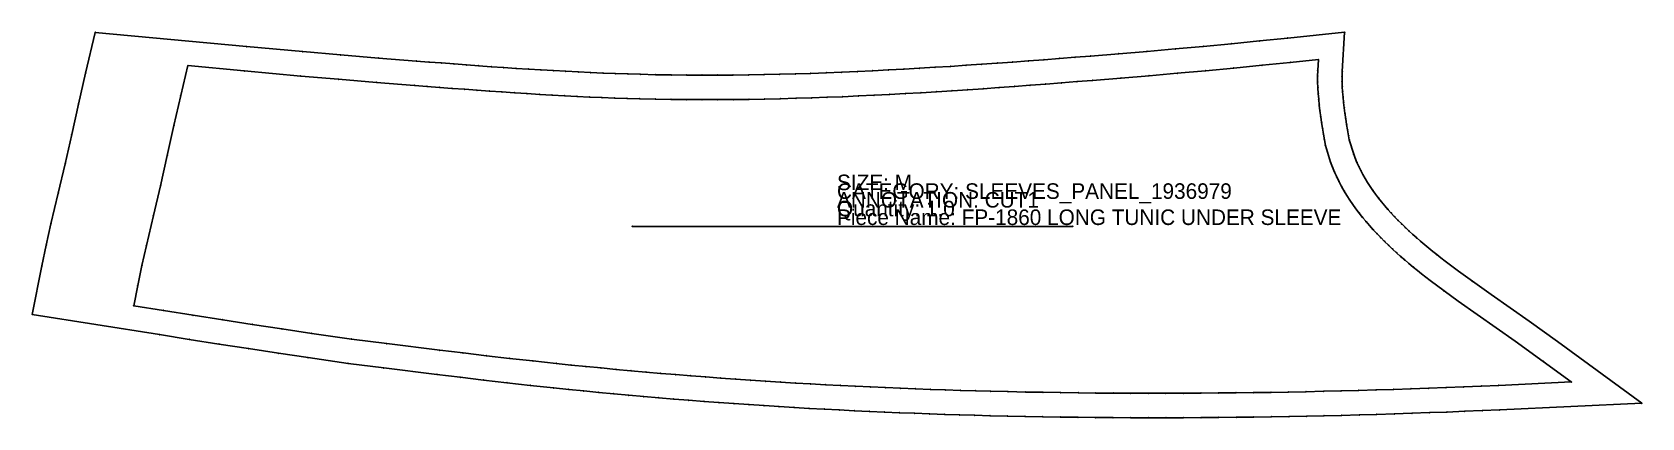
# Model space of a CAD drawing. Extents: x 0 to 247, y -83 to 1.
# Drawn here: x 221.26 to 247.17, y -83.49 to -77.29 of the extents above.
import ezdxf

# ---------------------------------------------------------------- set-up
doc = ezdxf.new("R2010")
doc.units = 0

# ---------------------------------------------------------------- blocks, each defined once
blk = doc.blocks.new('FP-1860 LONG TUNIC UNDER SLEEVE_M')
at = {"layer": '1'}
for points in [[(221.2616, -81.8277), (221.4189, -81.0492), (221.4888, -80.7136), (221.5643, -80.3706), (221.6814, -79.8767), (221.7939, -79.4055), (221.8979, -78.9369), (222.0052, -78.4466), (222.1203, -77.949), (222.2774, -77.2945)], [(222.2774, -77.2945), (224.7118, -77.5217), (225.6177, -77.6035), (226.2269, -77.6558), (226.8365, -77.7061), (227.4471, -77.7547), (227.6476, -77.7704), (227.8486, -77.786), (228.0491, -77.8012), (228.2499, -77.8163), (228.4503, -77.8309), (228.6504, -77.8453), (228.8506, -77.8591), (229.0509, -77.8724), (229.251, -77.8853), (229.4511, -77.8975), (229.6511, -77.9091), (229.8509, -77.92), (230.0509, -77.9302), (230.2507, -77.9396), (230.4503, -77.9481), (230.65, -77.9557), (230.8497, -77.9625), (231.049, -77.9682), (231.2983, -77.9739), (231.5474, -77.978), (231.7967, -77.9807), (232.0459, -77.9819), (232.2952, -77.9816), (232.5447, -77.98), (232.7943, -77.977), (233.0438, -77.9729), (233.2935, -77.9674), (233.5432, -77.9608), (233.793, -77.953), (234.0427, -77.9442), (234.2927, -77.9342), (234.5427, -77.9234), (234.7927, -77.9116), (235.0429, -77.8988), (235.293, -77.8853), (235.5432, -77.8709), (235.7935, -77.8558), (236.0437, -77.84), (236.2945, -77.8234), (236.5445, -77.8064), (236.795, -77.7888), (237.0458, -77.7706), (237.2963, -77.752), (237.5469, -77.733), (237.7974, -77.7136), (238.0481, -77.6939), (238.2988, -77.6739), (238.7528, -77.6371), (239.2065, -77.5992), (239.6597, -77.5599), (240.1126, -77.5189), (240.5655, -77.4758), (241.0185, -77.4311), (241.472, -77.3853), (242.387, -77.2918)], [(242.387, -77.2918), (242.3486, -77.9213), (242.3467, -78.0017), (242.3471, -78.0835), (242.3498, -78.1661), (242.3548, -78.2497), (242.3617, -78.3344), (242.3704, -78.4199), (242.3809, -78.5066), (242.3927, -78.5942), (242.4058, -78.6826), (242.42, -78.7723), (242.435, -78.863), (242.4505, -78.9545), (242.4621, -79.0213), (242.4621, -79.0213), (242.5349, -79.2544), (242.5587, -79.3179), (242.5864, -79.3847), (242.6162, -79.4505), (242.6485, -79.5161), (242.6828, -79.581), (242.7193, -79.645), (242.7582, -79.709), (242.7991, -79.7723), (242.8418, -79.8348), (242.8866, -79.897), (242.9332, -79.9586), (242.9819, -80.0198), (243.0321, -80.0804), (243.0838, -80.14), (243.1375, -80.1996), (243.1925, -80.2584), (243.2488, -80.3166), (243.3066, -80.3742), (243.3655, -80.4313), (243.4258, -80.4879), (243.4871, -80.5439), (243.5492, -80.5992), (243.6122, -80.6539), (243.676, -80.708), (243.7407, -80.7616), (243.8059, -80.8147), (243.8714, -80.867), (243.9376, -80.9189), (244.0031, -80.9695), (244.2225, -81.1344), (244.4433, -81.2944), (244.7447, -81.5068), (245.0505, -81.7199), (245.3585, -81.9364), (245.8149, -82.2656), (247.171, -83.2549)], [(247.171, -83.2549), (244.8852, -83.3618), (244.6025, -83.3739), (244.3194, -83.3856), (244.037, -83.3966), (243.7538, -83.4071), (243.4713, -83.417), (243.1882, -83.4263), (242.9053, -83.435), (242.6228, -83.443), (242.3396, -83.4506), (242.0567, -83.4574), (241.7738, -83.4636), (241.4908, -83.4691), (241.2079, -83.474), (240.9249, -83.4783), (240.6419, -83.4819), (240.3588, -83.4847), (240.0758, -83.4869), (239.7927, -83.4884), (239.5096, -83.4892), (239.2264, -83.4892), (238.9434, -83.4885), (238.6603, -83.4871), (238.377, -83.485), (238.0938, -83.4821), (237.8106, -83.4783), (237.5273, -83.4739), (237.244, -83.4687), (236.9607, -83.4627), (236.6774, -83.4559), (236.4348, -83.4493), (236.1922, -83.4423), (235.9497, -83.4346), (235.7071, -83.4263), (235.4646, -83.4174), (235.2221, -83.408), (234.9797, -83.3978), (234.7372, -83.3871), (234.4949, -83.3756), (234.2526, -83.3636), (234.0103, -83.3509), (233.768, -83.3377), (233.5258, -83.3237), (233.2836, -83.3091), (233.0414, -83.2939), (232.7993, -83.2779), (232.5573, -83.2613), (232.3151, -83.244), (232.0732, -83.2261), (231.8313, -83.2075), (231.5893, -83.1882), (231.3474, -83.1682), (231.1056, -83.1475), (230.8637, -83.1261), (230.6219, -83.104), (230.3803, -83.0811), (230.1387, -83.0576), (229.8971, -83.0334), (229.6554, -83.0083), (229.2788, -82.968), (228.9025, -82.9261), (228.5267, -82.8828), (228.1512, -82.8386), (227.7757, -82.7935), (226.9196, -82.688), (226.3459, -82.6153), (225.703, -82.5221), (225.2237, -82.4508), (224.7452, -82.3779), (224.267, -82.3039), (223.7896, -82.2289), (223.312, -82.1533), (221.2616, -81.8277)]]:
    blk.add_lwpolyline(points, dxfattribs=at)
at = {"layer": '14'}
for points in [[(222.8963, -81.6887), (222.9616, -81.3657), (223.0287, -81.0433), (223.0995, -80.7216), (223.2137, -80.2402), (223.3286, -79.7589), (223.4358, -79.2758), (223.5416, -78.7924), (223.6531, -78.3102), (223.7686, -77.8291)], [(223.7686, -77.8291), (224.6758, -77.9138), (225.5832, -77.9957), (226.1939, -78.0481), (226.8046, -78.0985), (227.4158, -78.1472), (227.6169, -78.1629), (227.8181, -78.1785), (228.0192, -78.1938), (228.2204, -78.2089), (228.4216, -78.2236), (228.6227, -78.238), (228.8239, -78.2519), (229.0252, -78.2653), (229.2264, -78.2782), (229.4276, -78.2905), (229.6289, -78.3022), (229.8302, -78.3132), (230.0316, -78.3234), (230.233, -78.3329), (230.4344, -78.3415), (230.6358, -78.3492), (230.8374, -78.356), (231.0389, -78.3618), (231.2905, -78.3675), (231.542, -78.3717), (231.7936, -78.3744), (232.0452, -78.3756), (232.2967, -78.3753), (232.5483, -78.3737), (232.7999, -78.3707), (233.0514, -78.3665), (233.303, -78.361), (233.5545, -78.3543), (233.806, -78.3465), (234.0575, -78.3376), (234.309, -78.3276), (234.5605, -78.3167), (234.812, -78.3048), (235.0635, -78.292), (235.3149, -78.2784), (235.5663, -78.2639), (235.8177, -78.2488), (236.0691, -78.2329), (236.3204, -78.2163), (236.5717, -78.1992), (236.823, -78.1815), (237.0742, -78.1633), (237.3255, -78.1446), (237.5766, -78.1256), (237.8278, -78.1061), (238.0789, -78.0864), (238.33, -78.0664), (238.7851, -78.0295), (239.2399, -77.9915), (239.6944, -77.9521), (240.149, -77.9109), (240.6034, -77.8677), (241.0576, -77.8229), (241.5116, -77.777), (241.9658, -77.7306)], [(241.9658, -77.7306), (241.9552, -77.9045), (241.9529, -77.9979), (241.9534, -78.0911), (241.9565, -78.1843), (241.962, -78.2774), (241.9696, -78.3704), (241.9791, -78.4635), (241.9903, -78.5564), (242.0028, -78.6494), (242.0166, -78.7423), (242.0313, -78.8352), (242.0467, -78.9282), (242.0625, -79.0211), (242.0786, -79.114), (242.0786, -79.114), (242.1624, -79.3823), (242.1924, -79.4623), (242.225, -79.5411), (242.2601, -79.6187), (242.2978, -79.6952), (242.3377, -79.7706), (242.38, -79.8448), (242.4245, -79.918), (242.471, -79.9901), (242.5195, -80.0611), (242.57, -80.1311), (242.6222, -80.2), (242.6762, -80.2679), (242.7317, -80.3349), (242.7888, -80.4008), (242.8474, -80.4658), (242.9072, -80.5298), (242.9683, -80.5929), (243.0306, -80.6551), (243.0939, -80.7163), (243.1582, -80.7767), (243.2233, -80.8362), (243.2892, -80.8949), (243.3558, -80.9527), (243.423, -81.0097), (243.4907, -81.0658), (243.5587, -81.1212), (243.6271, -81.1758), (243.6957, -81.2296), (243.7644, -81.2827), (243.9887, -81.4512), (244.2144, -81.6147), (244.5187, -81.8292), (244.8247, -82.0425), (245.1301, -82.2571), (245.5837, -82.5843), (246.0355, -82.9139)], [(246.0355, -82.9139), (244.8675, -82.9685), (244.5856, -82.9806), (244.3036, -82.9922), (244.0216, -83.0032), (243.7396, -83.0137), (243.4576, -83.0235), (243.1756, -83.0328), (242.8936, -83.0415), (242.6116, -83.0495), (242.3296, -83.057), (242.0476, -83.0638), (241.7656, -83.07), (241.4835, -83.0755), (241.2015, -83.0804), (240.9194, -83.0846), (240.6374, -83.0882), (240.3553, -83.091), (240.0732, -83.0932), (239.7911, -83.0947), (239.509, -83.0955), (239.2269, -83.0955), (238.9448, -83.0948), (238.6627, -83.0934), (238.3805, -83.0913), (238.0984, -83.0884), (237.8162, -83.0847), (237.534, -83.0803), (237.2518, -83.0751), (236.9696, -83.0691), (236.6874, -83.0623), (236.4458, -83.0558), (236.2041, -83.0488), (235.9626, -83.0411), (235.721, -83.0329), (235.4795, -83.024), (235.238, -83.0146), (234.9966, -83.0045), (234.7552, -82.9938), (234.5139, -82.9824), (234.2726, -82.9704), (234.0313, -82.9578), (233.7901, -82.9446), (233.5489, -82.9307), (233.3078, -82.9162), (233.0667, -82.901), (232.8257, -82.8851), (232.5847, -82.8686), (232.3437, -82.8514), (232.1028, -82.8335), (231.862, -82.815), (231.6211, -82.7958), (231.3804, -82.7759), (231.1397, -82.7553), (230.899, -82.734), (230.6584, -82.712), (230.4179, -82.6892), (230.1774, -82.6658), (229.937, -82.6417), (229.6966, -82.6168), (229.3215, -82.5766), (228.9467, -82.5349), (228.5722, -82.4918), (228.1977, -82.4477), (227.8232, -82.4027), (226.9684, -82.2973), (226.3988, -82.2252), (225.7602, -82.1326), (225.2823, -82.0615), (224.8049, -81.9888), (224.3276, -81.9149), (223.8506, -81.84), (223.3735, -81.7645), (222.8963, -81.6887)]]:
    blk.add_lwpolyline(points, dxfattribs=at)
at = {"layer": '2'}
for p in [(222.2774, -77.2945), (222.2774, -77.2945), (242.387, -77.2918), (242.387, -77.2918), (223.7686, -77.8291), (223.7686, -77.8291), (241.9658, -77.7306), (241.9658, -77.7306), (242.4621, -79.0213), (242.4621, -79.0213), (242.0786, -79.114), (242.0786, -79.114), (230.9226, -80.4131), (238.0092, -80.4131), (221.2616, -81.8277), (221.2616, -81.8277), (222.8963, -81.6887), (222.8963, -81.6887), (226.3988, -82.2252), (226.3459, -82.6153), (246.0355, -82.9139), (246.0355, -82.9139), (247.171, -83.2549), (247.171, -83.2549)]:
    blk.add_point(p, dxfattribs=at)
at = {"layer": '3'}
for p in [(241.0185, -77.4311), (241.472, -77.3853), (224.7118, -77.5217), (225.6177, -77.6035), (226.2269, -77.6558), (226.8365, -77.7061), (237.7974, -77.7136), (238.0481, -77.6939), (238.2988, -77.6739), (238.7528, -77.6371), (239.2065, -77.5992), (239.6597, -77.5599), (240.1126, -77.5189), (240.5655, -77.4758), (222.1203, -77.949), (224.6758, -77.9138), (227.4471, -77.7547), (227.6476, -77.7704), (227.8486, -77.786), (228.0491, -77.8012), (228.2499, -77.8163), (228.4503, -77.8309), (228.6504, -77.8453), (228.8506, -77.8591), (229.0509, -77.8724), (229.251, -77.8853), (229.4511, -77.8975), (229.6511, -77.9091), (229.8509, -77.92), (230.0509, -77.9302), (230.2507, -77.9396), (230.4503, -77.9481), (230.65, -77.9557), (230.8497, -77.9625), (231.049, -77.9682), (231.2983, -77.9739), (231.5474, -77.978), (231.7967, -77.9807), (232.0459, -77.9819), (232.2952, -77.9816), (232.5447, -77.98), (232.7943, -77.977), (233.0438, -77.9729), (233.2935, -77.9674), (233.5432, -77.9608), (233.793, -77.953), (234.0427, -77.9442), (234.2927, -77.9342), (234.5427, -77.9234), (234.7927, -77.9116), (235.0429, -77.8988), (235.293, -77.8853), (235.5432, -77.8709), (235.7935, -77.8558), (236.0437, -77.84), (236.2945, -77.8234), (236.5445, -77.8064), (236.795, -77.7888), (237.0458, -77.7706), (237.2963, -77.752), (237.5469, -77.733), (239.6944, -77.9521), (240.149, -77.9109), (240.6034, -77.8677), (241.0576, -77.8229), (241.5116, -77.777), (241.9552, -77.9045), (242.3486, -77.9213), (225.5832, -77.9957), (226.1939, -78.0481), (226.8046, -78.0985), (227.4158, -78.1472), (227.6169, -78.1629), (227.8181, -78.1785), (228.0192, -78.1938), (228.2204, -78.2089), (228.4216, -78.2236), (228.6227, -78.238), (236.0691, -78.2329), (236.3204, -78.2163), (236.5717, -78.1992), (236.823, -78.1815), (237.0742, -78.1633), (237.3255, -78.1446), (237.5766, -78.1256), (237.8278, -78.1061), (238.0789, -78.0864), (238.33, -78.0664), (238.7851, -78.0295), (239.2399, -77.9915), (241.9529, -77.9979), (241.9534, -78.0911), (241.9565, -78.1843), (242.3467, -78.0017), (242.3471, -78.0835), (242.3498, -78.1661), (222.0052, -78.4466), (223.6531, -78.3102), (228.8239, -78.2519), (229.0252, -78.2653), (229.2264, -78.2782), (229.4276, -78.2905), (229.6289, -78.3022), (229.8302, -78.3132), (230.0316, -78.3234), (230.233, -78.3329), (230.4344, -78.3415), (230.6358, -78.3492), (230.8374, -78.356), (231.0389, -78.3618), (231.2905, -78.3675), (231.542, -78.3717), (231.7936, -78.3744), (232.0452, -78.3756), (232.2967, -78.3753), (232.5483, -78.3737), (232.7999, -78.3707), (233.0514, -78.3665), (233.303, -78.361), (233.5545, -78.3543), (233.806, -78.3465), (234.0575, -78.3376), (234.309, -78.3276), (234.5605, -78.3167), (234.812, -78.3048), (235.0635, -78.292), (235.3149, -78.2784), (235.5663, -78.2639), (235.8177, -78.2488), (241.962, -78.2774), (241.9696, -78.3704), (241.9791, -78.4635), (242.3548, -78.2497), (242.3617, -78.3344), (242.3704, -78.4199), (241.9903, -78.5564), (242.0028, -78.6494), (242.0166, -78.7423), (242.3809, -78.5066), (242.3927, -78.5942), (242.4058, -78.6826), (221.8979, -78.9369), (223.5416, -78.7924), (242.0313, -78.8352), (242.0467, -78.9282), (242.0625, -79.0211), (242.42, -78.7723), (242.435, -78.863), (242.4505, -78.9545), (223.4358, -79.2758), (242.5349, -79.2544), (221.7939, -79.4055), (242.1624, -79.3823), (242.1924, -79.4623), (242.225, -79.5411), (242.5587, -79.3179), (242.5864, -79.3847), (242.6162, -79.4505), (242.6485, -79.5161), (223.3286, -79.7589), (242.2601, -79.6187), (242.2978, -79.6952), (242.3377, -79.7706), (242.6828, -79.581), (242.7193, -79.645), (242.7582, -79.709), (242.7991, -79.7723), (221.6814, -79.8767), (242.38, -79.8448), (242.4245, -79.918), (242.471, -79.9901), (242.8418, -79.8348), (242.8866, -79.897), (242.9332, -79.9586), (242.9819, -80.0198), (223.2137, -80.2402), (242.5195, -80.0611), (242.57, -80.1311), (242.6222, -80.2), (242.6762, -80.2679), (243.0321, -80.0804), (243.0838, -80.14), (243.1375, -80.1996), (243.1925, -80.2584), (243.2488, -80.3166), (221.5643, -80.3706), (242.7317, -80.3349), (242.7888, -80.4008), (242.8474, -80.4658), (242.9072, -80.5298), (243.3066, -80.3742), (243.3655, -80.4313), (243.4258, -80.4879), (243.4871, -80.5439), (221.4888, -80.7136), (223.0995, -80.7216), (242.9683, -80.5929), (243.0306, -80.6551), (243.0939, -80.7163), (243.1582, -80.7767), (243.2233, -80.8362), (243.5492, -80.5992), (243.6122, -80.6539), (243.676, -80.708), (243.7407, -80.7616), (243.8059, -80.8147), (221.4189, -81.0492), (223.0287, -81.0433), (243.2892, -80.8949), (243.3558, -80.9527), (243.423, -81.0097), (243.4907, -81.0658), (243.8714, -80.867), (243.9376, -80.9189), (244.0031, -80.9695), (243.5587, -81.1212), (243.6271, -81.1758), (243.6957, -81.2296), (243.7644, -81.2827), (244.2225, -81.1344), (244.4433, -81.2944), (222.9616, -81.3657), (243.9887, -81.4512), (244.7447, -81.5068), (223.3735, -81.7645), (223.8506, -81.84), (244.2144, -81.6147), (244.5187, -81.8292), (245.0505, -81.7199), (224.3276, -81.9149), (224.8049, -81.9888), (225.2823, -82.0615), (225.7602, -82.1326), (244.8247, -82.0425), (245.3585, -81.9364), (223.312, -82.1533), (223.7896, -82.2289), (224.267, -82.3039), (224.7452, -82.3779), (226.9684, -82.2973), (245.1301, -82.2571), (245.8149, -82.2656), (225.2237, -82.4508), (225.703, -82.5221), (227.8232, -82.4027), (228.1977, -82.4477), (228.5722, -82.4918), (228.9467, -82.5349), (229.3215, -82.5766), (229.6966, -82.6168), (229.937, -82.6417), (245.5837, -82.5843), (226.9196, -82.688), (227.7757, -82.7935), (228.1512, -82.8386), (228.5267, -82.8828), (230.1774, -82.6658), (230.4179, -82.6892), (230.6584, -82.712), (230.899, -82.734), (231.1397, -82.7553), (231.3804, -82.7759), (231.6211, -82.7958), (231.862, -82.815), (232.1028, -82.8335), (232.3437, -82.8514), (232.5847, -82.8686), (232.8257, -82.8851), (233.0667, -82.901), (228.9025, -82.9261), (229.2788, -82.968), (229.6554, -83.0083), (229.8971, -83.0334), (230.1387, -83.0576), (230.3803, -83.0811), (230.6219, -83.104), (230.8637, -83.1261), (231.1056, -83.1475), (231.3474, -83.1682), (233.3078, -82.9162), (233.5489, -82.9307), (233.7901, -82.9446), (234.0313, -82.9578), (234.2726, -82.9704), (234.5139, -82.9824), (234.7552, -82.9938), (234.9966, -83.0045), (235.238, -83.0146), (235.4795, -83.024), (235.721, -83.0329), (235.9626, -83.0411), (236.2041, -83.0488), (236.4458, -83.0558), (236.6874, -83.0623), (236.9696, -83.0691), (237.2518, -83.0751), (237.534, -83.0803), (237.8162, -83.0847), (238.0984, -83.0884), (238.3805, -83.0913), (238.6627, -83.0934), (238.9448, -83.0948), (239.2269, -83.0955), (239.509, -83.0955), (239.7911, -83.0947), (240.0732, -83.0932), (240.3553, -83.091), (240.6374, -83.0882), (240.9194, -83.0846), (241.2015, -83.0804), (241.4835, -83.0755), (241.7656, -83.07), (242.0476, -83.0638), (242.3296, -83.057), (242.6116, -83.0495), (242.8936, -83.0415), (243.1756, -83.0328), (243.4576, -83.0235), (243.7396, -83.0137), (244.0216, -83.0032), (244.3036, -82.9922), (244.5856, -82.9806), (244.8675, -82.9685), (231.5893, -83.1882), (231.8313, -83.2075), (232.0732, -83.2261), (232.3151, -83.244), (232.5573, -83.2613), (232.7993, -83.2779), (233.0414, -83.2939), (233.2836, -83.3091), (233.5258, -83.3237), (233.768, -83.3377), (234.0103, -83.3509), (234.2526, -83.3636), (234.4949, -83.3756), (234.7372, -83.3871), (234.9797, -83.3978), (235.2221, -83.408), (235.4646, -83.4174), (235.7071, -83.4263), (243.1882, -83.4263), (243.4713, -83.417), (243.7538, -83.4071), (244.037, -83.3966), (244.3194, -83.3856), (244.6025, -83.3739), (244.8852, -83.3618), (235.9497, -83.4346), (236.1922, -83.4423), (236.4348, -83.4493), (236.6774, -83.4559), (236.9607, -83.4627), (237.244, -83.4687), (237.5273, -83.4739), (237.8106, -83.4783), (238.0938, -83.4821), (238.377, -83.485), (238.6603, -83.4871), (238.9434, -83.4885), (239.2264, -83.4892), (239.5096, -83.4892), (239.7927, -83.4884), (240.0758, -83.4869), (240.3588, -83.4847), (240.6419, -83.4819), (240.9249, -83.4783), (241.2079, -83.474), (241.4908, -83.4691), (241.7738, -83.4636), (242.0567, -83.4574), (242.3396, -83.4506), (242.6228, -83.443), (242.9053, -83.435)]:
    blk.add_point(p, dxfattribs=at)
at = {"layer": '5'}
blk.add_line((230.9226, -80.4131), (238.0092, -80.4131), dxfattribs=at)
at = {"layer": '7'}
blk.add_line((230.9226, -80.4131), (238.0092, -80.4131), dxfattribs=at)
at = {"layer": '84'}
for points in [[(221.2616, -81.8277), (221.4189, -81.0492), (221.4888, -80.7136), (221.5643, -80.3706), (221.6814, -79.8767), (221.7939, -79.4055), (221.8979, -78.9369), (222.0052, -78.4466), (222.1203, -77.949), (222.2774, -77.2945)], [(222.2774, -77.2945), (224.7118, -77.5217), (225.6177, -77.6035), (226.2269, -77.6558), (226.8365, -77.7061), (227.4471, -77.7547), (227.6476, -77.7704), (227.8486, -77.786), (228.0491, -77.8012), (228.2499, -77.8163), (228.4503, -77.8309), (228.6504, -77.8453), (228.8506, -77.8591), (229.0509, -77.8724), (229.251, -77.8853), (229.4511, -77.8975), (229.6511, -77.9091), (229.8509, -77.92), (230.0509, -77.9302), (230.2507, -77.9396), (230.4503, -77.9481), (230.65, -77.9557), (230.8497, -77.9625), (231.049, -77.9682), (231.2983, -77.9739), (231.5474, -77.978), (231.7967, -77.9807), (232.0459, -77.9819), (232.2952, -77.9816), (232.5447, -77.98), (232.7943, -77.977), (233.0438, -77.9729), (233.2935, -77.9674), (233.5432, -77.9608), (233.793, -77.953), (234.0427, -77.9442), (234.2927, -77.9342), (234.5427, -77.9234), (234.7927, -77.9116), (235.0429, -77.8988), (235.293, -77.8853), (235.5432, -77.8709), (235.7935, -77.8558), (236.0437, -77.84), (236.2945, -77.8234), (236.5445, -77.8064), (236.795, -77.7888), (237.0458, -77.7706), (237.2963, -77.752), (237.5469, -77.733), (237.7974, -77.7136), (238.0481, -77.6939), (238.2988, -77.6739), (238.7528, -77.6371), (239.2065, -77.5992), (239.6597, -77.5599), (240.1126, -77.5189), (240.5655, -77.4758), (241.0185, -77.4311), (241.472, -77.3853), (242.387, -77.2918)], [(242.387, -77.2918), (242.3486, -77.9213), (242.3467, -78.0017), (242.3471, -78.0835), (242.3498, -78.1661), (242.3548, -78.2497), (242.3617, -78.3344), (242.3704, -78.4199), (242.3809, -78.5066), (242.3927, -78.5942), (242.4058, -78.6826), (242.42, -78.7723), (242.435, -78.863), (242.4505, -78.9545), (242.4621, -79.0213), (242.4621, -79.0213), (242.5349, -79.2544), (242.5587, -79.3179), (242.5864, -79.3847), (242.6162, -79.4505), (242.6485, -79.5161), (242.6828, -79.581), (242.7193, -79.645), (242.7582, -79.709), (242.7991, -79.7723), (242.8418, -79.8348), (242.8866, -79.897), (242.9332, -79.9586), (242.9819, -80.0198), (243.0321, -80.0804), (243.0838, -80.14), (243.1375, -80.1996), (243.1925, -80.2584), (243.2488, -80.3166), (243.3066, -80.3742), (243.3655, -80.4313), (243.4258, -80.4879), (243.4871, -80.5439), (243.5492, -80.5992), (243.6122, -80.6539), (243.676, -80.708), (243.7407, -80.7616), (243.8059, -80.8147), (243.8714, -80.867), (243.9376, -80.9189), (244.0031, -80.9695), (244.2225, -81.1344), (244.4433, -81.2944), (244.7447, -81.5068), (245.0505, -81.7199), (245.3585, -81.9364), (245.8149, -82.2656), (247.171, -83.2549)], [(247.171, -83.2549), (244.8852, -83.3618), (244.6025, -83.3739), (244.3194, -83.3856), (244.037, -83.3966), (243.7538, -83.4071), (243.4713, -83.417), (243.1882, -83.4263), (242.9053, -83.435), (242.6228, -83.443), (242.3396, -83.4506), (242.0567, -83.4574), (241.7738, -83.4636), (241.4908, -83.4691), (241.2079, -83.474), (240.9249, -83.4783), (240.6419, -83.4819), (240.3588, -83.4847), (240.0758, -83.4869), (239.7927, -83.4884), (239.5096, -83.4892), (239.2264, -83.4892), (238.9434, -83.4885), (238.6603, -83.4871), (238.377, -83.485), (238.0938, -83.4821), (237.8106, -83.4783), (237.5273, -83.4739), (237.244, -83.4687), (236.9607, -83.4627), (236.6774, -83.4559), (236.4348, -83.4493), (236.1922, -83.4423), (235.9497, -83.4346), (235.7071, -83.4263), (235.4646, -83.4174), (235.2221, -83.408), (234.9797, -83.3978), (234.7372, -83.3871), (234.4949, -83.3756), (234.2526, -83.3636), (234.0103, -83.3509), (233.768, -83.3377), (233.5258, -83.3237), (233.2836, -83.3091), (233.0414, -83.2939), (232.7993, -83.2779), (232.5573, -83.2613), (232.3151, -83.244), (232.0732, -83.2261), (231.8313, -83.2075), (231.5893, -83.1882), (231.3474, -83.1682), (231.1056, -83.1475), (230.8637, -83.1261), (230.6219, -83.104), (230.3803, -83.0811), (230.1387, -83.0576), (229.8971, -83.0334), (229.6554, -83.0083), (229.2788, -82.968), (228.9025, -82.9261), (228.5267, -82.8828), (228.1512, -82.8386), (227.7757, -82.7935), (226.9196, -82.688), (226.3459, -82.6153), (225.703, -82.5221), (225.2237, -82.4508), (224.7452, -82.3779), (224.267, -82.3039), (223.7896, -82.2289), (223.312, -82.1533), (221.2616, -81.8277)]]:
    blk.add_lwpolyline(points, dxfattribs=at)
at = {"layer": '87'}
for points in [[(222.8963, -81.6887), (222.9616, -81.3657), (223.0287, -81.0433), (223.0995, -80.7216), (223.2137, -80.2402), (223.3286, -79.7589), (223.4358, -79.2758), (223.5416, -78.7924), (223.6531, -78.3102), (223.7686, -77.8291)], [(223.7686, -77.8291), (224.6758, -77.9138), (225.5832, -77.9957), (226.1939, -78.0481), (226.8046, -78.0985), (227.4158, -78.1472), (227.6169, -78.1629), (227.8181, -78.1785), (228.0192, -78.1938), (228.2204, -78.2089), (228.4216, -78.2236), (228.6227, -78.238), (228.8239, -78.2519), (229.0252, -78.2653), (229.2264, -78.2782), (229.4276, -78.2905), (229.6289, -78.3022), (229.8302, -78.3132), (230.0316, -78.3234), (230.233, -78.3329), (230.4344, -78.3415), (230.6358, -78.3492), (230.8374, -78.356), (231.0389, -78.3618), (231.2905, -78.3675), (231.542, -78.3717), (231.7936, -78.3744), (232.0452, -78.3756), (232.2967, -78.3753), (232.5483, -78.3737), (232.7999, -78.3707), (233.0514, -78.3665), (233.303, -78.361), (233.5545, -78.3543), (233.806, -78.3465), (234.0575, -78.3376), (234.309, -78.3276), (234.5605, -78.3167), (234.812, -78.3048), (235.0635, -78.292), (235.3149, -78.2784), (235.5663, -78.2639), (235.8177, -78.2488), (236.0691, -78.2329), (236.3204, -78.2163), (236.5717, -78.1992), (236.823, -78.1815), (237.0742, -78.1633), (237.3255, -78.1446), (237.5766, -78.1256), (237.8278, -78.1061), (238.0789, -78.0864), (238.33, -78.0664), (238.7851, -78.0295), (239.2399, -77.9915), (239.6944, -77.9521), (240.149, -77.9109), (240.6034, -77.8677), (241.0576, -77.8229), (241.5116, -77.777), (241.9658, -77.7306)], [(241.9658, -77.7306), (241.9552, -77.9045), (241.9529, -77.9979), (241.9534, -78.0911), (241.9565, -78.1843), (241.962, -78.2774), (241.9696, -78.3704), (241.9791, -78.4635), (241.9903, -78.5564), (242.0028, -78.6494), (242.0166, -78.7423), (242.0313, -78.8352), (242.0467, -78.9282), (242.0625, -79.0211), (242.0786, -79.114), (242.0786, -79.114), (242.1624, -79.3823), (242.1924, -79.4623), (242.225, -79.5411), (242.2601, -79.6187), (242.2978, -79.6952), (242.3377, -79.7706), (242.38, -79.8448), (242.4245, -79.918), (242.471, -79.9901), (242.5195, -80.0611), (242.57, -80.1311), (242.6222, -80.2), (242.6762, -80.2679), (242.7317, -80.3349), (242.7888, -80.4008), (242.8474, -80.4658), (242.9072, -80.5298), (242.9683, -80.5929), (243.0306, -80.6551), (243.0939, -80.7163), (243.1582, -80.7767), (243.2233, -80.8362), (243.2892, -80.8949), (243.3558, -80.9527), (243.423, -81.0097), (243.4907, -81.0658), (243.5587, -81.1212), (243.6271, -81.1758), (243.6957, -81.2296), (243.7644, -81.2827), (243.9887, -81.4512), (244.2144, -81.6147), (244.5187, -81.8292), (244.8247, -82.0425), (245.1301, -82.2571), (245.5837, -82.5843), (246.0355, -82.9139)], [(246.0355, -82.9139), (244.8675, -82.9685), (244.5856, -82.9806), (244.3036, -82.9922), (244.0216, -83.0032), (243.7396, -83.0137), (243.4576, -83.0235), (243.1756, -83.0328), (242.8936, -83.0415), (242.6116, -83.0495), (242.3296, -83.057), (242.0476, -83.0638), (241.7656, -83.07), (241.4835, -83.0755), (241.2015, -83.0804), (240.9194, -83.0846), (240.6374, -83.0882), (240.3553, -83.091), (240.0732, -83.0932), (239.7911, -83.0947), (239.509, -83.0955), (239.2269, -83.0955), (238.9448, -83.0948), (238.6627, -83.0934), (238.3805, -83.0913), (238.0984, -83.0884), (237.8162, -83.0847), (237.534, -83.0803), (237.2518, -83.0751), (236.9696, -83.0691), (236.6874, -83.0623), (236.4458, -83.0558), (236.2041, -83.0488), (235.9626, -83.0411), (235.721, -83.0329), (235.4795, -83.024), (235.238, -83.0146), (234.9966, -83.0045), (234.7552, -82.9938), (234.5139, -82.9824), (234.2726, -82.9704), (234.0313, -82.9578), (233.7901, -82.9446), (233.5489, -82.9307), (233.3078, -82.9162), (233.0667, -82.901), (232.8257, -82.8851), (232.5847, -82.8686), (232.3437, -82.8514), (232.1028, -82.8335), (231.862, -82.815), (231.6211, -82.7958), (231.3804, -82.7759), (231.1397, -82.7553), (230.899, -82.734), (230.6584, -82.712), (230.4179, -82.6892), (230.1774, -82.6658), (229.937, -82.6417), (229.6966, -82.6168), (229.3215, -82.5766), (228.9467, -82.5349), (228.5722, -82.4918), (228.1977, -82.4477), (227.8232, -82.4027), (226.9684, -82.2973), (226.3988, -82.2252), (225.7602, -82.1326), (225.2823, -82.0615), (224.8049, -81.9888), (224.3276, -81.9149), (223.8506, -81.84), (223.3735, -81.7645), (222.8963, -81.6887)]]:
    blk.add_lwpolyline(points, dxfattribs=at)
at = {"layer": '1'}
for s, p in [('SIZE: M', (234.2163, -79.8305)), ('CATEGORY: SLEEVES_PANEL_1936979', (234.2163, -79.9705)), ('ANNOTATION: CUT1', (234.2163, -80.1105)), ('Quantity: 1,0', (234.2163, -80.2505)), ('Piece Name: FP-1860 LONG TUNIC UNDER SLEEVE', (234.2163, -80.3905))]:
    blk.add_text(s, height=0.25, dxfattribs=at).set_placement(p)

msp = doc.modelspace()

# ---------------------------------------------------------------- block references
at = {"layer": '1'}
msp.add_blockref('FP-1860 LONG TUNIC UNDER SLEEVE_M', (0, 0), dxfattribs=at)

doc.saveas('drawing.dxf')
